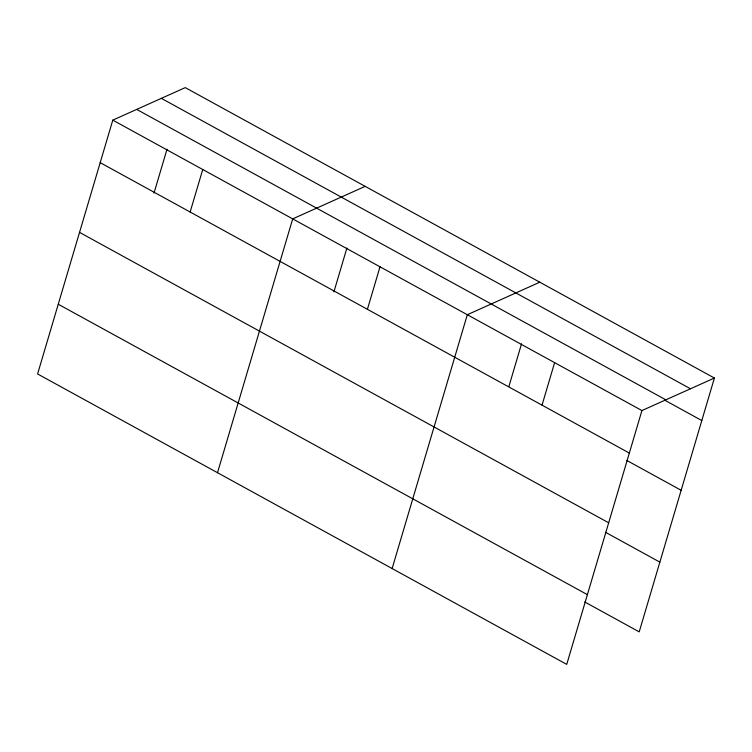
<?xml version="1.0" encoding="UTF-8"?>
<svg xmlns="http://www.w3.org/2000/svg" width="752" height="752" viewBox="0 0 752 752"><rect width="100%" height="100%" fill="white"/><g stroke="black" fill="none" stroke-linecap="round" stroke-linejoin="round"><path stroke-width="1.13" d="M112.791 120.132L37.6 373.96L566.735 664.383L641.926 410.564L714.4 378.04L185.265 87.617L112.791 120.132L641.926 410.564M154.01 193.114L167 149.244M190.143 212.017L202.739 169.51M217.507 472.707L292.697 218.879L365.171 186.364M333.916 291.861L346.916 247.991M367.408 309.307L380.004 266.8M392.121 568.54L467.312 314.721L539.786 282.197M508.869 386.575L521.531 343.833M542.023 405.149L554.619 362.643M714.4 378.04L639.209 631.868L584.774 601.985M161.342 98.343L690.486 388.775M136.704 109.407L665.84 399.829M664.834 400.252L701.804 420.547M100.195 162.648L629.33 453.071M626.717 460.403L681.152 490.285M79.533 232.377L608.678 522.8M605.435 532.256L659.871 562.129M58.252 304.231L587.397 594.653"/></g></svg>
